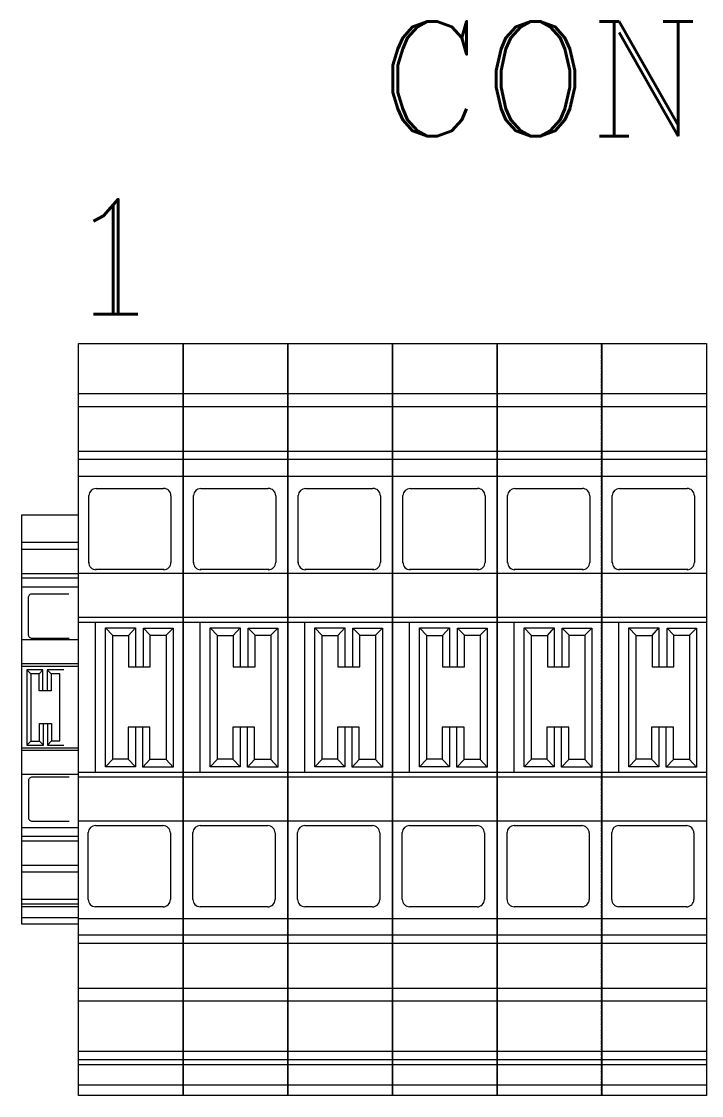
# Model space of a CAD drawing. Header units: inches. Extents: x 784 to 2184505, y 7 to 371504.
# Drawn here: x 1422616 to 1428652, y 285014 to 294544 of the extents above; entities that cross this region are included whole.
import ezdxf

# ---------------------------------------------------------------- set-up
doc = ezdxf.new("R2010")
doc.units = ezdxf.units.IN
doc.header["$MEASUREMENT"] = 0
doc.linetypes.add('DASHED', pattern=[0.3, 0.2, -0.1])
doc.styles.add('ROMANC', font='romanc.shx', dxfattribs={"height": 5})

msp = doc.modelspace()

# ---------------------------------------------------------------- linework, layer by layer
at = {"color": 252, "linetype": 'DASHED', "ltscale": 0.25}
for p, q in [((1427766.73431, 288890.87842, 22109411.77061), (1427766.73431, 291686.45739, 22109411.77061)), ((1427766.73431, 287475.64994, 22109411.77061), (1427766.73431, 288890.87842, 22109411.77061)), ((1427766.73431, 285013.64002, 22109411.77061), (1427766.73431, 287475.64994, 22109411.77061))]:
    msp.add_line(p, q, dxfattribs=at)
at = {"color": 0, "lineweight": 13}
for p, q in [((1423120.80308, 291242.12346, 22109411.77061), (1424049.98933, 291242.12346, 22109411.77061)), ((1424049.98933, 291242.12346, 22109411.77061), (1424979.17557, 291242.12346, 22109411.77061)), ((1424979.17557, 291242.12346, 22109411.77061), (1425908.36182, 291242.12346, 22109411.77061)), ((1425908.36182, 291242.12346, 22109411.77061), (1426837.54806, 291242.12346, 22109411.77061)), ((1426837.54806, 291242.12346, 22109411.77061), (1427766.73431, 291242.12346, 22109411.77061)), ((1427766.73431, 291242.12346, 22109411.77061), (1428695.92055, 291242.12346, 22109411.77061)), ((1423120.80308, 291128.06874, 22109411.77061), (1424049.98933, 291128.06874, 22109411.77061)), ((1424049.98933, 291128.06874, 22109411.77061), (1424979.17557, 291128.06874, 22109411.77061)), ((1424979.17557, 291128.06874, 22109411.77061), (1425908.36182, 291128.06874, 22109411.77061)), ((1425908.36182, 291128.06874, 22109411.77061), (1426837.54806, 291128.06874, 22109411.77061)), ((1426837.54806, 291128.06874, 22109411.77061), (1427766.73431, 291128.06874, 22109411.77061)), ((1427766.73431, 291128.06874, 22109411.77061), (1428695.92055, 291128.06874, 22109411.77061)), ((1423120.80308, 290731.07059, 22109411.77061), (1424049.98933, 290731.07059, 22109411.77061)), ((1424049.98933, 290731.07059, 22109411.77061), (1424979.17557, 290731.07059, 22109411.77061)), ((1424979.17557, 290731.07059, 22109411.77061), (1425908.36182, 290731.07059, 22109411.77061)), ((1425908.36182, 290731.07059, 22109411.77061), (1426837.54806, 290731.07059, 22109411.77061)), ((1426837.54806, 290731.07059, 22109411.77061), (1427766.73431, 290731.07059, 22109411.77061)), ((1427766.73431, 290731.07059, 22109411.77061), (1428695.92055, 290731.07059, 22109411.77061)), ((1423120.80308, 290658.68971, 22109411.77061), (1424049.98933, 290658.68971, 22109411.77061)), ((1424049.98933, 290658.68971, 22109411.77061), (1424979.17557, 290658.68971, 22109411.77061)), ((1424979.17557, 290658.68971, 22109411.77061), (1425908.36182, 290658.68971, 22109411.77061)), ((1425908.36182, 290658.68971, 22109411.77061), (1426837.54806, 290658.68971, 22109411.77061)), ((1426837.54806, 290658.68971, 22109411.77061), (1427766.73431, 290658.68971, 22109411.77061)), ((1427766.73431, 290658.68971, 22109411.77061), (1428695.92055, 290658.68971, 22109411.77061)), ((1423120.80308, 290509.54123, 22109411.77061), (1424049.98933, 290509.54123, 22109411.77061)), ((1424049.98933, 290509.54123, 22109411.77061), (1424979.17557, 290509.54123, 22109411.77061)), ((1424979.17557, 290509.54123, 22109411.77061), (1425908.36182, 290509.54123, 22109411.77061)), ((1425908.36182, 290509.54123, 22109411.77061), (1426837.54806, 290509.54123, 22109411.77061)), ((1426837.54806, 290509.54123, 22109411.77061), (1427766.73431, 290509.54123, 22109411.77061)), ((1427766.73431, 290509.54123, 22109411.77061), (1428695.92055, 290509.54123, 22109411.77061)), ((1423277.77638, 290399.51594, 22109411.77061), (1423877.12539, 290399.51711, 22109411.77061)), ((1424206.96262, 290399.51594, 22109411.77061), (1424806.31164, 290399.51711, 22109411.77061)), ((1425136.14887, 290399.51594, 22109411.77061), (1425735.49788, 290399.51711, 22109411.77061)), ((1426065.33512, 290399.51594, 22109411.77061), (1426664.68413, 290399.51711, 22109411.77061)), ((1426994.52136, 290399.51594, 22109411.77061), (1427593.87038, 290399.51711, 22109411.77061)), ((1427923.70761, 290399.51594, 22109411.77061), (1428523.05662, 290399.51711, 22109411.77061)), ((1423120.80308, 289921.12693, 22109411.77061), (1422616.03595, 289921.12693, 22109411.77061)), ((1423120.80308, 289859.16833, 22109411.77061), (1422616.03595, 289859.16833, 22109411.77061)), ((1423120.80308, 289643.50477, 22109411.77061), (1422616.03595, 289643.50477, 22109411.77061)), ((1423120.80308, 289649.74412, 22109411.77061), (1424049.98933, 289649.74412, 22109411.77061)), ((1424049.98933, 289649.74412, 22109411.77061), (1424979.17557, 289649.74412, 22109411.77061)), ((1424979.17557, 289649.74412, 22109411.77061), (1425908.36182, 289649.74412, 22109411.77061)), ((1425908.36182, 289649.74412, 22109411.77061), (1426837.54806, 289649.74412, 22109411.77061)), ((1426837.54806, 289649.74412, 22109411.77061), (1427766.73431, 289649.74412, 22109411.77061)), ((1427766.73431, 289649.74412, 22109411.77061), (1428695.92055, 289649.74412, 22109411.77061)), ((1423120.80308, 289604.18489, 22109411.77061), (1422616.03595, 289604.18489, 22109411.77061)), ((1423120.80308, 289523.16211, 22109411.77061), (1422616.03595, 289523.16211, 22109411.77061)), ((1423035.52958, 289463.39245, 22109411.77061), (1422709.94181, 289463.39309, 22109411.77061)), ((1423120.80308, 289257.13268, 22109411.77061), (1424049.98933, 289257.13268, 22109411.77061)), ((1424049.98933, 289257.13268, 22109411.77061), (1424979.17557, 289257.13268, 22109411.77061)), ((1424979.17557, 289257.13268, 22109411.77061), (1425908.36182, 289257.13268, 22109411.77061)), ((1425908.36182, 289257.13268, 22109411.77061), (1426837.54806, 289257.13268, 22109411.77061)), ((1426837.54806, 289257.13268, 22109411.77061), (1427766.73431, 289257.13268, 22109411.77061)), ((1427766.73431, 289257.13268, 22109411.77061), (1428695.92055, 289257.13268, 22109411.77061)), ((1423120.80308, 289213.26549, 22109411.77061), (1424049.98933, 289213.26549, 22109411.77061)), ((1423272.76028, 287881.89598, 22109411.77061), (1423272.76028, 289213.26549, 22109411.77061)), ((1423360.56584, 287931.40682, 22109411.77061), (1423360.56584, 289162.07839, 22109411.77061)), ((1423360.56584, 289162.07839, 22109411.77061), (1423628.16373, 289162.07839, 22109411.77061)), ((1423425.57941, 289096.62057, 22109411.77061), (1423360.56584, 289162.07839, 22109411.77061)), ((1423566.36883, 289096.62057, 22109411.77061), (1423628.16373, 289162.07839, 22109411.77061)), ((1423628.16373, 289162.07839, 22109411.77061), (1423628.16373, 288816.43111, 22109411.77061)), ((1423699.24442, 288816.43111, 22109411.77061), (1423699.24442, 289159.29091, 22109411.77061)), ((1423699.24442, 289159.29091, 22109411.77061), (1423961.26736, 289159.29091, 22109411.77061)), ((1423759.63688, 289097.68329, 22109411.77061), (1423699.24442, 289159.29091, 22109411.77061)), ((1423899.01078, 289097.68329, 22109411.77061), (1423961.26736, 289159.29091, 22109411.77061)), ((1423961.26736, 289159.29091, 22109411.77061), (1423961.26736, 287928.61934, 22109411.77061)), ((1424049.98933, 289213.26549, 22109411.77061), (1424979.17557, 289213.26549, 22109411.77061)), ((1424201.94652, 287881.89598, 22109411.77061), (1424201.94652, 289213.26549, 22109411.77061)), ((1424289.75208, 287931.40682, 22109411.77061), (1424289.75208, 289162.07839, 22109411.77061)), ((1424289.75208, 289162.07839, 22109411.77061), (1424557.34998, 289162.07839, 22109411.77061)), ((1424354.76565, 289096.62057, 22109411.77061), (1424289.75208, 289162.07839, 22109411.77061)), ((1424495.55507, 289096.62057, 22109411.77061), (1424557.34998, 289162.07839, 22109411.77061)), ((1424557.34998, 289162.07839, 22109411.77061), (1424557.34998, 288816.43111, 22109411.77061)), ((1424628.43067, 288816.43111, 22109411.77061), (1424628.43067, 289159.29091, 22109411.77061)), ((1424628.43067, 289159.29091, 22109411.77061), (1424890.45361, 289159.29091, 22109411.77061)), ((1424688.82312, 289097.68329, 22109411.77061), (1424628.43067, 289159.29091, 22109411.77061)), ((1424828.19703, 289097.68329, 22109411.77061), (1424890.45361, 289159.29091, 22109411.77061)), ((1424890.45361, 289159.29091, 22109411.77061), (1424890.45361, 287928.61934, 22109411.77061)), ((1424979.17557, 289213.26549, 22109411.77061), (1425908.36182, 289213.26549, 22109411.77061)), ((1425131.13277, 287881.89598, 22109411.77061), (1425131.13277, 289213.26549, 22109411.77061)), ((1425218.93833, 287931.40682, 22109411.77061), (1425218.93833, 289162.07839, 22109411.77061)), ((1425218.93833, 289162.07839, 22109411.77061), (1425486.53622, 289162.07839, 22109411.77061)), ((1425283.9519, 289096.62057, 22109411.77061), (1425218.93833, 289162.07839, 22109411.77061)), ((1425424.74132, 289096.62057, 22109411.77061), (1425486.53622, 289162.07839, 22109411.77061)), ((1425486.53622, 289162.07839, 22109411.77061), (1425486.53622, 288816.43111, 22109411.77061)), ((1425557.61692, 288816.43111, 22109411.77061), (1425557.61692, 289159.29091, 22109411.77061)), ((1425557.61692, 289159.29091, 22109411.77061), (1425819.63986, 289159.29091, 22109411.77061)), ((1425618.00937, 289097.68329, 22109411.77061), (1425557.61692, 289159.29091, 22109411.77061)), ((1425757.38328, 289097.68329, 22109411.77061), (1425819.63986, 289159.29091, 22109411.77061)), ((1425819.63986, 289159.29091, 22109411.77061), (1425819.63986, 287928.61934, 22109411.77061)), ((1425908.36182, 289213.26549, 22109411.77061), (1426837.54806, 289213.26549, 22109411.77061)), ((1426060.31901, 287881.89598, 22109411.77061), (1426060.31901, 289213.26549, 22109411.77061)), ((1426148.12457, 287931.40682, 22109411.77061), (1426148.12457, 289162.07839, 22109411.77061)), ((1426148.12457, 289162.07839, 22109411.77061), (1426415.72247, 289162.07839, 22109411.77061)), ((1426213.13815, 289096.62057, 22109411.77061), (1426148.12457, 289162.07839, 22109411.77061)), ((1426353.92757, 289096.62057, 22109411.77061), (1426415.72247, 289162.07839, 22109411.77061)), ((1426415.72247, 289162.07839, 22109411.77061), (1426415.72247, 288816.43111, 22109411.77061)), ((1426486.80316, 288816.43111, 22109411.77061), (1426486.80316, 289159.29091, 22109411.77061)), ((1426486.80316, 289159.29091, 22109411.77061), (1426748.8261, 289159.29091, 22109411.77061)), ((1426547.19562, 289097.68329, 22109411.77061), (1426486.80316, 289159.29091, 22109411.77061)), ((1426686.56952, 289097.68329, 22109411.77061), (1426748.8261, 289159.29091, 22109411.77061)), ((1426748.8261, 289159.29091, 22109411.77061), (1426748.8261, 287928.61934, 22109411.77061)), ((1426837.54806, 289213.26549, 22109411.77061), (1427766.73431, 289213.26549, 22109411.77061)), ((1426989.50526, 287881.89598, 22109411.77061), (1426989.50526, 289213.26549, 22109411.77061)), ((1427077.31082, 287931.40682, 22109411.77061), (1427077.31082, 289162.07839, 22109411.77061)), ((1427077.31082, 289162.07839, 22109411.77061), (1427344.90872, 289162.07839, 22109411.77061)), ((1427142.32439, 289096.62057, 22109411.77061), (1427077.31082, 289162.07839, 22109411.77061)), ((1427283.11381, 289096.62057, 22109411.77061), (1427344.90872, 289162.07839, 22109411.77061)), ((1427344.90872, 289162.07839, 22109411.77061), (1427344.90872, 288816.43111, 22109411.77061)), ((1427415.98941, 288816.43111, 22109411.77061), (1427415.98941, 289159.29091, 22109411.77061)), ((1427415.98941, 289159.29091, 22109411.77061), (1427678.01235, 289159.29091, 22109411.77061)), ((1427476.38186, 289097.68329, 22109411.77061), (1427415.98941, 289159.29091, 22109411.77061)), ((1427615.75577, 289097.68329, 22109411.77061), (1427678.01235, 289159.29091, 22109411.77061)), ((1427678.01235, 289159.29091, 22109411.77061), (1427678.01235, 287928.61934, 22109411.77061)), ((1427766.73431, 289213.26549, 22109411.77061), (1428695.92055, 289213.26549, 22109411.77061)), ((1427918.69151, 287881.89598, 22109411.77061), (1427918.69151, 289213.26549, 22109411.77061)), ((1428006.49707, 287931.40682, 22109411.77061), (1428006.49707, 289162.07839, 22109411.77061)), ((1428006.49707, 289162.07839, 22109411.77061), (1428274.09496, 289162.07839, 22109411.77061)), ((1428071.51064, 289096.62057, 22109411.77061), (1428006.49707, 289162.07839, 22109411.77061)), ((1428212.30006, 289096.62057, 22109411.77061), (1428274.09496, 289162.07839, 22109411.77061)), ((1428274.09496, 289162.07839, 22109411.77061), (1428274.09496, 288816.43111, 22109411.77061)), ((1428345.17565, 288816.43111, 22109411.77061), (1428345.17565, 289159.29091, 22109411.77061)), ((1428345.17565, 289159.29091, 22109411.77061), (1428607.19859, 289159.29091, 22109411.77061)), ((1428405.56811, 289097.68329, 22109411.77061), (1428345.17565, 289159.29091, 22109411.77061)), ((1428544.94201, 289097.68329, 22109411.77061), (1428607.19859, 289159.29091, 22109411.77061)), ((1428607.19859, 289159.29091, 22109411.77061), (1428607.19859, 287928.61934, 22109411.77061)), ((1423120.80308, 289056.08964, 22109411.77061), (1422616.03595, 289056.08964, 22109411.77061)), ((1423425.57941, 287999.48661, 22109411.77061), (1423425.57941, 289096.62057, 22109411.77061)), ((1423425.57941, 289096.62057, 22109411.77061), (1423566.36883, 289096.62057, 22109411.77061)), ((1423566.36883, 289096.62057, 22109411.77061), (1423566.36883, 288816.43111, 22109411.77061)), ((1423759.63688, 288816.43111, 22109411.77061), (1423759.63688, 289097.68329, 22109411.77061)), ((1423759.63688, 289097.68329, 22109411.77061), (1423899.01078, 289097.68329, 22109411.77061)), ((1423899.01078, 289097.68329, 22109411.77061), (1423899.01078, 287996.62945, 22109411.77061)), ((1424354.76565, 287999.48661, 22109411.77061), (1424354.76565, 289096.62057, 22109411.77061)), ((1424354.76565, 289096.62057, 22109411.77061), (1424495.55507, 289096.62057, 22109411.77061)), ((1424495.55507, 289096.62057, 22109411.77061), (1424495.55507, 288816.43111, 22109411.77061)), ((1424688.82312, 288816.43111, 22109411.77061), (1424688.82312, 289097.68329, 22109411.77061)), ((1424688.82312, 289097.68329, 22109411.77061), (1424828.19703, 289097.68329, 22109411.77061)), ((1424828.19703, 289097.68329, 22109411.77061), (1424828.19703, 287996.62945, 22109411.77061)), ((1425283.9519, 287999.48661, 22109411.77061), (1425283.9519, 289096.62057, 22109411.77061)), ((1425283.9519, 289096.62057, 22109411.77061), (1425424.74132, 289096.62057, 22109411.77061)), ((1425424.74132, 289096.62057, 22109411.77061), (1425424.74132, 288816.43111, 22109411.77061)), ((1425618.00937, 288816.43111, 22109411.77061), (1425618.00937, 289097.68329, 22109411.77061)), ((1425618.00937, 289097.68329, 22109411.77061), (1425757.38328, 289097.68329, 22109411.77061)), ((1425757.38328, 289097.68329, 22109411.77061), (1425757.38328, 287996.62945, 22109411.77061)), ((1426213.13815, 287999.48661, 22109411.77061), (1426213.13815, 289096.62057, 22109411.77061)), ((1426213.13815, 289096.62057, 22109411.77061), (1426353.92757, 289096.62057, 22109411.77061)), ((1426353.92757, 289096.62057, 22109411.77061), (1426353.92757, 288816.43111, 22109411.77061)), ((1426547.19562, 288816.43111, 22109411.77061), (1426547.19562, 289097.68329, 22109411.77061)), ((1426547.19562, 289097.68329, 22109411.77061), (1426686.56952, 289097.68329, 22109411.77061)), ((1426686.56952, 289097.68329, 22109411.77061), (1426686.56952, 287996.62945, 22109411.77061)), ((1427142.32439, 287999.48661, 22109411.77061), (1427142.32439, 289096.62057, 22109411.77061)), ((1427142.32439, 289096.62057, 22109411.77061), (1427283.11381, 289096.62057, 22109411.77061)), ((1427283.11381, 289096.62057, 22109411.77061), (1427283.11381, 288816.43111, 22109411.77061)), ((1427476.38186, 288816.43111, 22109411.77061), (1427476.38186, 289097.68329, 22109411.77061)), ((1427476.38186, 289097.68329, 22109411.77061), (1427615.75577, 289097.68329, 22109411.77061)), ((1427615.75577, 289097.68329, 22109411.77061), (1427615.75577, 287996.62945, 22109411.77061)), ((1428071.51064, 287999.48661, 22109411.77061), (1428071.51064, 289096.62057, 22109411.77061)), ((1428071.51064, 289096.62057, 22109411.77061), (1428212.30006, 289096.62057, 22109411.77061)), ((1428212.30006, 289096.62057, 22109411.77061), (1428212.30006, 288816.43111, 22109411.77061)), ((1428405.56811, 288816.43111, 22109411.77061), (1428405.56811, 289097.68329, 22109411.77061)), ((1428405.56811, 289097.68329, 22109411.77061), (1428544.94201, 289097.68329, 22109411.77061)), ((1428544.94201, 289097.68329, 22109411.77061), (1428544.94201, 287996.62945, 22109411.77061)), ((1423120.80308, 288842.8091, 22109411.77061), (1422616.03595, 288842.8091, 22109411.77061)), ((1423120.80308, 288818.97887, 22109411.77061), (1422616.03595, 288818.97887, 22109411.77061)), ((1422806.5731, 288789.65795, 22109411.77061), (1422664.23289, 288789.65795, 22109411.77061)), ((1422664.23289, 288789.65795, 22109411.77061), (1422664.23289, 288121.11323, 22109411.77061)), ((1422698.05288, 288756.1905, 22109411.77061), (1422664.23289, 288789.65795, 22109411.77061)), ((1422773.76576, 288756.1905, 22109411.77061), (1422806.5731, 288789.65795, 22109411.77061)), ((1422806.5731, 288603.40427, 22109411.77061), (1422806.5731, 288789.65795, 22109411.77061)), ((1422990.55539, 288791.17221, 22109411.77061), (1422845.18667, 288791.17221, 22109411.77061)), ((1422845.18667, 288791.17221, 22109411.77061), (1422845.18667, 288603.40427, 22109411.77061)), ((1422878.75586, 288755.61319, 22109411.77061), (1422845.18667, 288791.17221, 22109411.77061)), ((1423566.36883, 288816.43111, 22109411.77061), (1423699.24442, 288816.43111, 22109411.77061)), ((1423699.24442, 288816.43111, 22109411.77061), (1423759.63688, 288816.43111, 22109411.77061)), ((1424495.55507, 288816.43111, 22109411.77061), (1424628.43067, 288816.43111, 22109411.77061)), ((1424628.43067, 288816.43111, 22109411.77061), (1424688.82312, 288816.43111, 22109411.77061)), ((1425424.74132, 288816.43111, 22109411.77061), (1425557.61692, 288816.43111, 22109411.77061)), ((1425557.61692, 288816.43111, 22109411.77061), (1425618.00937, 288816.43111, 22109411.77061)), ((1426353.92757, 288816.43111, 22109411.77061), (1426486.80316, 288816.43111, 22109411.77061)), ((1426486.80316, 288816.43111, 22109411.77061), (1426547.19562, 288816.43111, 22109411.77061)), ((1427283.11381, 288816.43111, 22109411.77061), (1427415.98941, 288816.43111, 22109411.77061)), ((1427415.98941, 288816.43111, 22109411.77061), (1427476.38186, 288816.43111, 22109411.77061)), ((1428212.30006, 288816.43111, 22109411.77061), (1428345.17565, 288816.43111, 22109411.77061)), ((1428345.17565, 288816.43111, 22109411.77061), (1428405.56811, 288816.43111, 22109411.77061)), ((1422773.76576, 288756.1905, 22109411.77061), (1422698.05288, 288756.1905, 22109411.77061)), ((1422698.05288, 288756.1905, 22109411.77061), (1422698.05288, 288158.05875, 22109411.77061)), ((1422773.76576, 288603.40427, 22109411.77061), (1422773.76576, 288756.1905, 22109411.77061)), ((1422955.2377, 288755.61319, 22109411.77061), (1422878.75586, 288755.61319, 22109411.77061)), ((1422878.75586, 288755.61319, 22109411.77061), (1422878.75586, 288603.40427, 22109411.77061)), ((1422955.2377, 288159.61087, 22109411.77061), (1422955.2377, 288755.61319, 22109411.77061)), ((1422806.5731, 288603.40427, 22109411.77061), (1422773.76576, 288603.40427, 22109411.77061)), ((1422878.75586, 288603.40427, 22109411.77061), (1422806.5731, 288603.40427, 22109411.77061)), ((1422775.65858, 288313.42395, 22109411.77061), (1422845.9438, 288313.42395, 22109411.77061)), ((1422775.65858, 288158.05875, 22109411.77061), (1422775.65858, 288313.42395, 22109411.77061)), ((1422810.35874, 288121.11323, 22109411.77061), (1422810.35874, 288313.42395, 22109411.77061)), ((1422845.9438, 288313.42395, 22109411.77061), (1422845.9438, 288122.62749, 22109411.77061)), ((1422845.9438, 288313.42395, 22109411.77061), (1422881.29934, 288313.42395, 22109411.77061)), ((1422881.29934, 288313.42395, 22109411.77061), (1422881.29934, 288159.61087, 22109411.77061)), ((1423626.76999, 288282.62906, 22109411.77061), (1423561.68674, 288282.62906, 22109411.77061)), ((1423561.68674, 288282.62906, 22109411.77061), (1423561.68674, 287999.48661, 22109411.77061)), ((1423756.15253, 288282.62906, 22109411.77061), (1423626.76999, 288282.62906, 22109411.77061)), ((1423626.76999, 288282.62906, 22109411.77061), (1423626.76999, 287931.40682, 22109411.77061)), ((1423692.27573, 287928.61934, 22109411.77061), (1423692.27573, 288282.62906, 22109411.77061)), ((1423756.15253, 287996.62945, 22109411.77061), (1423756.15253, 288282.62906, 22109411.77061)), ((1424555.95624, 288282.62906, 22109411.77061), (1424490.87298, 288282.62906, 22109411.77061)), ((1424490.87298, 288282.62906, 22109411.77061), (1424490.87298, 287999.48661, 22109411.77061)), ((1424685.33878, 288282.62906, 22109411.77061), (1424555.95624, 288282.62906, 22109411.77061)), ((1424555.95624, 288282.62906, 22109411.77061), (1424555.95624, 287931.40682, 22109411.77061)), ((1424621.46197, 287928.61934, 22109411.77061), (1424621.46197, 288282.62906, 22109411.77061)), ((1424685.33878, 287996.62945, 22109411.77061), (1424685.33878, 288282.62906, 22109411.77061)), ((1425485.14249, 288282.62906, 22109411.77061), (1425420.05923, 288282.62906, 22109411.77061)), ((1425420.05923, 288282.62906, 22109411.77061), (1425420.05923, 287999.48661, 22109411.77061)), ((1425614.52502, 288282.62906, 22109411.77061), (1425485.14249, 288282.62906, 22109411.77061)), ((1425485.14249, 288282.62906, 22109411.77061), (1425485.14249, 287931.40682, 22109411.77061)), ((1425550.64822, 287928.61934, 22109411.77061), (1425550.64822, 288282.62906, 22109411.77061)), ((1425614.52502, 287996.62945, 22109411.77061), (1425614.52502, 288282.62906, 22109411.77061)), ((1426414.32873, 288282.62906, 22109411.77061), (1426349.24547, 288282.62906, 22109411.77061)), ((1426349.24547, 288282.62906, 22109411.77061), (1426349.24547, 287999.48661, 22109411.77061)), ((1426543.71127, 288282.62906, 22109411.77061), (1426414.32873, 288282.62906, 22109411.77061)), ((1426414.32873, 288282.62906, 22109411.77061), (1426414.32873, 287931.40682, 22109411.77061)), ((1426479.83447, 287928.61934, 22109411.77061), (1426479.83447, 288282.62906, 22109411.77061)), ((1426543.71127, 287996.62945, 22109411.77061), (1426543.71127, 288282.62906, 22109411.77061)), ((1427343.51498, 288282.62906, 22109411.77061), (1427278.43172, 288282.62906, 22109411.77061)), ((1427278.43172, 288282.62906, 22109411.77061), (1427278.43172, 287999.48661, 22109411.77061)), ((1427472.89751, 288282.62906, 22109411.77061), (1427343.51498, 288282.62906, 22109411.77061)), ((1427343.51498, 288282.62906, 22109411.77061), (1427343.51498, 287931.40682, 22109411.77061)), ((1427409.02071, 287928.61934, 22109411.77061), (1427409.02071, 288282.62906, 22109411.77061)), ((1427472.89751, 287996.62945, 22109411.77061), (1427472.89751, 288282.62906, 22109411.77061)), ((1428272.70122, 288282.62906, 22109411.77061), (1428207.61797, 288282.62906, 22109411.77061)), ((1428207.61797, 288282.62906, 22109411.77061), (1428207.61797, 287999.48661, 22109411.77061)), ((1428402.08376, 288282.62906, 22109411.77061), (1428272.70122, 288282.62906, 22109411.77061)), ((1428272.70122, 288282.62906, 22109411.77061), (1428272.70122, 287931.40682, 22109411.77061)), ((1428338.20696, 287928.61934, 22109411.77061), (1428338.20696, 288282.62906, 22109411.77061)), ((1428402.08376, 287996.62945, 22109411.77061), (1428402.08376, 288282.62906, 22109411.77061)), ((1422698.05288, 288158.05875, 22109411.77061), (1422664.23289, 288121.11323, 22109411.77061)), ((1422664.23289, 288121.11323, 22109411.77061), (1422810.35874, 288121.11323, 22109411.77061)), ((1422698.05288, 288158.05875, 22109411.77061), (1422775.65858, 288158.05875, 22109411.77061)), ((1422775.65858, 288158.05875, 22109411.77061), (1422810.35874, 288121.11323, 22109411.77061)), ((1422881.29934, 288159.61087, 22109411.77061), (1422845.9438, 288122.62749, 22109411.77061)), ((1422845.9438, 288122.62749, 22109411.77061), (1422990.55539, 288122.62749, 22109411.77061)), ((1422881.29934, 288159.61087, 22109411.77061), (1422955.2377, 288159.61087, 22109411.77061)), ((1423120.80308, 288095.73144, 22109411.77061), (1422616.03595, 288095.73144, 22109411.77061)), ((1423120.80308, 288074.28423, 22109411.77061), (1422616.03595, 288074.28423, 22109411.77061)), ((1423425.57941, 287999.48661, 22109411.77061), (1423360.56584, 287931.40682, 22109411.77061)), ((1423626.76999, 287931.40682, 22109411.77061), (1423360.56584, 287931.40682, 22109411.77061)), ((1423561.68674, 287999.48661, 22109411.77061), (1423425.57941, 287999.48661, 22109411.77061)), ((1423561.68674, 287999.48661, 22109411.77061), (1423626.76999, 287931.40682, 22109411.77061)), ((1423756.15253, 287996.62945, 22109411.77061), (1423692.27573, 287928.61934, 22109411.77061)), ((1423961.26736, 287928.61934, 22109411.77061), (1423692.27573, 287928.61934, 22109411.77061)), ((1423899.01078, 287996.62945, 22109411.77061), (1423756.15253, 287996.62945, 22109411.77061)), ((1423899.01078, 287996.62945, 22109411.77061), (1423961.26736, 287928.61934, 22109411.77061)), ((1424354.76565, 287999.48661, 22109411.77061), (1424289.75208, 287931.40682, 22109411.77061)), ((1424555.95624, 287931.40682, 22109411.77061), (1424289.75208, 287931.40682, 22109411.77061)), ((1424490.87298, 287999.48661, 22109411.77061), (1424354.76565, 287999.48661, 22109411.77061)), ((1424490.87298, 287999.48661, 22109411.77061), (1424555.95624, 287931.40682, 22109411.77061)), ((1424685.33878, 287996.62945, 22109411.77061), (1424621.46197, 287928.61934, 22109411.77061)), ((1424890.45361, 287928.61934, 22109411.77061), (1424621.46197, 287928.61934, 22109411.77061)), ((1424828.19703, 287996.62945, 22109411.77061), (1424685.33878, 287996.62945, 22109411.77061)), ((1424828.19703, 287996.62945, 22109411.77061), (1424890.45361, 287928.61934, 22109411.77061)), ((1425283.9519, 287999.48661, 22109411.77061), (1425218.93833, 287931.40682, 22109411.77061)), ((1425485.14249, 287931.40682, 22109411.77061), (1425218.93833, 287931.40682, 22109411.77061)), ((1425420.05923, 287999.48661, 22109411.77061), (1425283.9519, 287999.48661, 22109411.77061)), ((1425420.05923, 287999.48661, 22109411.77061), (1425485.14249, 287931.40682, 22109411.77061)), ((1425614.52502, 287996.62945, 22109411.77061), (1425550.64822, 287928.61934, 22109411.77061)), ((1425819.63986, 287928.61934, 22109411.77061), (1425550.64822, 287928.61934, 22109411.77061)), ((1425757.38328, 287996.62945, 22109411.77061), (1425614.52502, 287996.62945, 22109411.77061)), ((1425757.38328, 287996.62945, 22109411.77061), (1425819.63986, 287928.61934, 22109411.77061)), ((1426213.13815, 287999.48661, 22109411.77061), (1426148.12457, 287931.40682, 22109411.77061)), ((1426414.32873, 287931.40682, 22109411.77061), (1426148.12457, 287931.40682, 22109411.77061)), ((1426349.24547, 287999.48661, 22109411.77061), (1426213.13815, 287999.48661, 22109411.77061)), ((1426349.24547, 287999.48661, 22109411.77061), (1426414.32873, 287931.40682, 22109411.77061)), ((1426543.71127, 287996.62945, 22109411.77061), (1426479.83447, 287928.61934, 22109411.77061)), ((1426748.8261, 287928.61934, 22109411.77061), (1426479.83447, 287928.61934, 22109411.77061)), ((1426686.56952, 287996.62945, 22109411.77061), (1426543.71127, 287996.62945, 22109411.77061)), ((1426686.56952, 287996.62945, 22109411.77061), (1426748.8261, 287928.61934, 22109411.77061)), ((1427142.32439, 287999.48661, 22109411.77061), (1427077.31082, 287931.40682, 22109411.77061)), ((1427343.51498, 287931.40682, 22109411.77061), (1427077.31082, 287931.40682, 22109411.77061)), ((1427278.43172, 287999.48661, 22109411.77061), (1427142.32439, 287999.48661, 22109411.77061)), ((1427278.43172, 287999.48661, 22109411.77061), (1427343.51498, 287931.40682, 22109411.77061)), ((1427472.89751, 287996.62945, 22109411.77061), (1427409.02071, 287928.61934, 22109411.77061)), ((1427678.01235, 287928.61934, 22109411.77061), (1427409.02071, 287928.61934, 22109411.77061)), ((1427615.75577, 287996.62945, 22109411.77061), (1427472.89751, 287996.62945, 22109411.77061)), ((1427615.75577, 287996.62945, 22109411.77061), (1427678.01235, 287928.61934, 22109411.77061)), ((1428071.51064, 287999.48661, 22109411.77061), (1428006.49707, 287931.40682, 22109411.77061)), ((1428272.70122, 287931.40682, 22109411.77061), (1428006.49707, 287931.40682, 22109411.77061)), ((1428207.61797, 287999.48661, 22109411.77061), (1428071.51064, 287999.48661, 22109411.77061)), ((1428207.61797, 287999.48661, 22109411.77061), (1428272.70122, 287931.40682, 22109411.77061)), ((1428402.08376, 287996.62945, 22109411.77061), (1428338.20696, 287928.61934, 22109411.77061)), ((1428607.19859, 287928.61934, 22109411.77061), (1428338.20696, 287928.61934, 22109411.77061)), ((1428544.94201, 287996.62945, 22109411.77061), (1428402.08376, 287996.62945, 22109411.77061)), ((1428544.94201, 287996.62945, 22109411.77061), (1428607.19859, 287928.61934, 22109411.77061)), ((1423120.80308, 287861.00369, 22109411.77061), (1422616.03595, 287861.00369, 22109411.77061)), ((1423120.80308, 287881.89598, 22109411.77061), (1424049.98933, 287881.89598, 22109411.77061)), ((1423120.80308, 287842.4155, 22109411.77061), (1424049.98933, 287842.4155, 22109411.77061)), ((1424049.98933, 287881.89598, 22109411.77061), (1424979.17557, 287881.89598, 22109411.77061)), ((1424049.98933, 287842.4155, 22109411.77061), (1424979.17557, 287842.4155, 22109411.77061)), ((1424979.17557, 287881.89598, 22109411.77061), (1425908.36182, 287881.89598, 22109411.77061)), ((1424979.17557, 287842.4155, 22109411.77061), (1425908.36182, 287842.4155, 22109411.77061)), ((1425908.36182, 287881.89598, 22109411.77061), (1426837.54806, 287881.89598, 22109411.77061)), ((1425908.36182, 287842.4155, 22109411.77061), (1426837.54806, 287842.4155, 22109411.77061)), ((1426837.54806, 287881.89598, 22109411.77061), (1427766.73431, 287881.89598, 22109411.77061)), ((1426837.54806, 287842.4155, 22109411.77061), (1427766.73431, 287842.4155, 22109411.77061)), ((1427766.73431, 287881.89598, 22109411.77061), (1428695.92055, 287881.89598, 22109411.77061)), ((1427766.73431, 287842.4155, 22109411.77061), (1428695.92055, 287842.4155, 22109411.77061)), ((1423120.80308, 287449.80407, 22109411.77061), (1424049.98933, 287449.80407, 22109411.77061)), ((1424049.98933, 287449.80407, 22109411.77061), (1424979.17557, 287449.80407, 22109411.77061)), ((1424979.17557, 287449.80407, 22109411.77061), (1425908.36182, 287449.80407, 22109411.77061)), ((1425908.36182, 287449.80407, 22109411.77061), (1426837.54806, 287449.80407, 22109411.77061)), ((1426837.54806, 287449.80407, 22109411.77061), (1427766.73431, 287449.80407, 22109411.77061)), ((1427766.73431, 287449.80407, 22109411.77061), (1428695.92055, 287449.80407, 22109411.77061)), ((1423120.80308, 287390.35668, 22109411.77061), (1422616.03595, 287390.35668, 22109411.77061)), ((1423120.80308, 287311.71693, 22109411.77061), (1422616.03595, 287311.71693, 22109411.77061)), ((1423120.80308, 287271.20554, 22109411.77061), (1422616.03595, 287271.20554, 22109411.77061)), ((1423120.80308, 287055.54198, 22109411.77061), (1422616.03595, 287055.54198, 22109411.77061)), ((1423120.80308, 286994.77489, 22109411.77061), (1422616.03595, 286994.77489, 22109411.77061)), ((1423120.80308, 286751.70656, 22109411.77061), (1422616.03595, 286751.70656, 22109411.77061)), ((1423120.80308, 286711.19518, 22109411.77061), (1422616.03595, 286711.19518, 22109411.77061)), ((1423120.80308, 286687.36495, 22109411.77061), (1422616.03595, 286687.36495, 22109411.77061)), ((1423120.80308, 286589.66101, 22109411.77061), (1422616.03595, 286589.66101, 22109411.77061)), ((1423120.80308, 286583.42688, 22109411.77061), (1424049.98933, 286583.42688, 22109411.77061)), ((1424049.98933, 286583.42688, 22109411.77061), (1424979.17557, 286583.42688, 22109411.77061)), ((1424979.17557, 286583.42688, 22109411.77061), (1425908.36182, 286583.42688, 22109411.77061)), ((1425908.36182, 286583.42688, 22109411.77061), (1426837.54806, 286583.42688, 22109411.77061)), ((1426837.54806, 286583.42688, 22109411.77061), (1427766.73431, 286583.42688, 22109411.77061)), ((1427766.73431, 286583.42688, 22109411.77061), (1428695.92055, 286583.42688, 22109411.77061)), ((1423120.80308, 286438.66512, 22109411.77061), (1424049.98933, 286438.66512, 22109411.77061)), ((1424049.98933, 286438.66512, 22109411.77061), (1424979.17557, 286438.66512, 22109411.77061)), ((1424979.17557, 286438.66512, 22109411.77061), (1425908.36182, 286438.66512, 22109411.77061)), ((1425908.36182, 286438.66512, 22109411.77061), (1426837.54806, 286438.66512, 22109411.77061)), ((1426837.54806, 286438.66512, 22109411.77061), (1427766.73431, 286438.66512, 22109411.77061)), ((1427766.73431, 286438.66512, 22109411.77061), (1428695.92055, 286438.66512, 22109411.77061)), ((1423120.80308, 286364.09088, 22109411.77061), (1424049.98933, 286364.09088, 22109411.77061)), ((1424049.98933, 286364.09088, 22109411.77061), (1424979.17557, 286364.09088, 22109411.77061)), ((1424979.17557, 286364.09088, 22109411.77061), (1425908.36182, 286364.09088, 22109411.77061)), ((1425908.36182, 286364.09088, 22109411.77061), (1426837.54806, 286364.09088, 22109411.77061)), ((1426837.54806, 286364.09088, 22109411.77061), (1427766.73431, 286364.09088, 22109411.77061)), ((1427766.73431, 286364.09088, 22109411.77061), (1428695.92055, 286364.09088, 22109411.77061)), ((1423120.80308, 285967.09272, 22109411.77061), (1424049.98933, 285967.09272, 22109411.77061)), ((1424049.98933, 285967.09272, 22109411.77061), (1424979.17557, 285967.09272, 22109411.77061)), ((1424979.17557, 285967.09272, 22109411.77061), (1425908.36182, 285967.09272, 22109411.77061)), ((1425908.36182, 285967.09272, 22109411.77061), (1426837.54806, 285967.09272, 22109411.77061)), ((1426837.54806, 285967.09272, 22109411.77061), (1427766.73431, 285967.09272, 22109411.77061)), ((1427766.73431, 285967.09272, 22109411.77061), (1428695.92055, 285967.09272, 22109411.77061)), ((1423120.80308, 285855.23137, 22109411.77061), (1424049.98933, 285855.23137, 22109411.77061)), ((1424049.98933, 285855.23137, 22109411.77061), (1424979.17557, 285855.23137, 22109411.77061)), ((1424979.17557, 285855.23137, 22109411.77061), (1425908.36182, 285855.23137, 22109411.77061)), ((1425908.36182, 285855.23137, 22109411.77061), (1426837.54806, 285855.23137, 22109411.77061)), ((1426837.54806, 285855.23137, 22109411.77061), (1427766.73431, 285855.23137, 22109411.77061)), ((1427766.73431, 285855.23137, 22109411.77061), (1428695.92055, 285855.23137, 22109411.77061)), ((1423120.80308, 285407.78593, 22109411.77061), (1424049.98933, 285407.78593, 22109411.77061)), ((1424049.98933, 285407.78593, 22109411.77061), (1424979.17557, 285407.78593, 22109411.77061)), ((1424979.17557, 285407.78593, 22109411.77061), (1425908.36182, 285407.78593, 22109411.77061)), ((1425908.36182, 285407.78593, 22109411.77061), (1426837.54806, 285407.78593, 22109411.77061)), ((1426837.54806, 285407.78593, 22109411.77061), (1427766.73431, 285407.78593, 22109411.77061)), ((1427766.73431, 285407.78593, 22109411.77061), (1428695.92055, 285407.78593, 22109411.77061)), ((1423120.80308, 285333.21169, 22109411.77061), (1424049.98933, 285333.21169, 22109411.77061)), ((1423120.80308, 285289.34449, 22109411.77061), (1424049.98933, 285289.34449, 22109411.77061)), ((1424049.98933, 285333.21169, 22109411.77061), (1424979.17557, 285333.21169, 22109411.77061)), ((1424049.98933, 285289.34449, 22109411.77061), (1424979.17557, 285289.34449, 22109411.77061)), ((1424979.17557, 285333.21169, 22109411.77061), (1425908.36182, 285333.21169, 22109411.77061)), ((1424979.17557, 285289.34449, 22109411.77061), (1425908.36182, 285289.34449, 22109411.77061)), ((1425908.36182, 285333.21169, 22109411.77061), (1426837.54806, 285333.21169, 22109411.77061)), ((1425908.36182, 285289.34449, 22109411.77061), (1426837.54806, 285289.34449, 22109411.77061)), ((1426837.54806, 285333.21169, 22109411.77061), (1427766.73431, 285333.21169, 22109411.77061)), ((1426837.54806, 285289.34449, 22109411.77061), (1427766.73431, 285289.34449, 22109411.77061)), ((1427766.73431, 285333.21169, 22109411.77061), (1428695.92055, 285333.21169, 22109411.77061)), ((1427766.73431, 285289.34449, 22109411.77061), (1428695.92055, 285289.34449, 22109411.77061)), ((1423120.80308, 285109.48897, 22109411.77061), (1424049.98933, 285109.48897, 22109411.77061)), ((1424049.98933, 285109.48897, 22109411.77061), (1424979.17557, 285109.48897, 22109411.77061)), ((1424979.17557, 285109.48897, 22109411.77061), (1425908.36182, 285109.48897, 22109411.77061)), ((1425908.36182, 285109.48897, 22109411.77061), (1426837.54806, 285109.48897, 22109411.77061)), ((1426837.54806, 285109.48897, 22109411.77061), (1427766.73431, 285109.48897, 22109411.77061)), ((1427766.73431, 285109.48897, 22109411.77061), (1428695.92055, 285109.48897, 22109411.77061))]:
    msp.add_line(p, q, dxfattribs=at)
at = {"color": 0, "lineweight": 13, "elevation": 22109411.77061}
for points in [[(1423120.80308, 285013.64002), (1423120.80308, 291686.45739), (1424049.98933, 291686.45739), (1424049.98933, 285013.64002)], [(1424049.98933, 285013.64002), (1424049.98933, 291686.45739), (1424979.17557, 291686.45739), (1424979.17557, 285013.64002)], [(1424979.17557, 285013.64002), (1424979.17557, 291686.45739), (1425908.36182, 291686.45739), (1425908.36182, 285013.64002)], [(1425908.36182, 285013.64002), (1425908.36182, 291686.45739), (1426837.54806, 291686.45739), (1426837.54806, 285013.64002)], [(1426837.54806, 285013.64002), (1426837.54806, 291686.45739), (1427766.73431, 291686.45739), (1427766.73431, 285013.64002)], [(1427766.73431, 285013.64002), (1427766.73431, 291686.45739), (1428695.92055, 291686.45739), (1428695.92055, 285013.64002)], [(1423120.80308, 286537.59244), (1423120.80308, 290162.50498), (1422616.03595, 290162.50498), (1422616.03595, 286537.59244)]]:
    msp.add_lwpolyline(points, close=True, dxfattribs=at)
for points in [[(1423213.82066, 289740.98127), (1423213.82066, 290338.13472)], [(1423942.85942, 290335.98603), (1423942.85942, 289742.72395)], [(1424143.0069, 289740.98127), (1424143.0069, 290338.13472)], [(1424872.04566, 290335.98603), (1424872.04566, 289742.72395)], [(1425072.19315, 289740.98127), (1425072.19315, 290338.13472)], [(1425801.23191, 290335.98603), (1425801.23191, 289742.72395)], [(1426001.37939, 289740.98127), (1426001.37939, 290338.13472)], [(1426730.41815, 290335.98603), (1426730.41815, 289742.72395)], [(1426930.56564, 289740.98127), (1426930.56564, 290338.13472)], [(1427659.6044, 290335.98603), (1427659.6044, 289742.72395)], [(1427859.75188, 289740.98127), (1427859.75188, 290338.13472)], [(1428588.79065, 290335.98603), (1428588.79065, 289742.72395)], [(1423883.76712, 289679.739), (1423272.85731, 289679.739)], [(1424812.95337, 289679.739), (1424202.04356, 289679.739)], [(1425742.13961, 289679.739), (1425131.2298, 289679.739)], [(1426671.32586, 289679.739), (1426060.41605, 289679.739)], [(1427600.5121, 289679.739), (1426989.60229, 289679.739)], [(1428529.69835, 289679.739), (1427918.78854, 289679.739)], [(1422674.23274, 289428.88074), (1422674.23274, 289106.5996)], [(1422706.33378, 289072.38393), (1423038.20179, 289072.38393)], [(1423038.61868, 287838.41969), (1422711.62281, 287838.41969)], [(1422677.09082, 287804.05857), (1422677.09082, 287481.85723)], [(1422711.62246, 287447.32481), (1423038.59827, 287447.32481)], [(1423208.55945, 286751.86164), (1423208.55945, 287346.84843)], [(1423272.08989, 287408.23095), (1423874.03097, 287408.23095)], [(1423937.59821, 287344.97825), (1423937.59821, 286751.86307)], [(1424137.74569, 286751.86164), (1424137.74569, 287346.84843)], [(1424201.27614, 287408.23095), (1424803.21722, 287408.23095)], [(1424866.78445, 287344.97825), (1424866.78445, 286751.86307)], [(1425066.93194, 286751.86164), (1425066.93194, 287346.84843)], [(1425130.46238, 287408.23095), (1425732.40346, 287408.23095)], [(1425795.9707, 287344.97825), (1425795.9707, 286751.86307)], [(1425996.11819, 286751.86164), (1425996.11819, 287346.84843)], [(1426059.64863, 287408.23095), (1426661.58971, 287408.23095)], [(1426725.15695, 287344.97825), (1426725.15695, 286751.86307)], [(1426925.30443, 286751.86164), (1426925.30443, 287346.84843)], [(1426988.83487, 287408.23095), (1427590.77596, 287408.23095)], [(1427654.34319, 287344.97825), (1427654.34319, 286751.86307)], [(1427854.49068, 286751.86164), (1427854.49068, 287346.84843)], [(1427918.02112, 287408.23095), (1428519.9622, 287408.23095)], [(1428583.52944, 287344.97825), (1428583.52944, 286751.86307)], [(1423874.03161, 286688.29505), (1423272.12747, 286688.29505)], [(1424803.21786, 286688.29505), (1424201.31371, 286688.29505)], [(1425732.4041, 286688.29505), (1425130.49996, 286688.29505)], [(1426661.59035, 286688.29505), (1426059.6862, 286688.29505)], [(1427590.7766, 286688.29505), (1426988.87245, 286688.29505)], [(1428519.96284, 286688.29505), (1427918.0587, 286688.29505)]]:
    msp.add_lwpolyline(points, dxfattribs=at)
at = {"color": 0, "lineweight": 13}
for centre, radius, start, end in [((1423277.3511, 290335.94934, 22109411.77061), 63.56802, 89.616679611, 178.029870001), ((1423879.29218, 290335.98603, 22109411.77061), 63.56802, 359.616679681, 91.953369774), ((1424206.53735, 290335.94934, 22109411.77061), 63.56802, 89.616679611, 178.029870001), ((1424808.47843, 290335.98603, 22109411.77061), 63.56802, 359.616679681, 91.953369774), ((1425135.72359, 290335.94934, 22109411.77061), 63.56802, 89.616679611, 178.029870001), ((1425737.66467, 290335.98603, 22109411.77061), 63.56802, 359.616679681, 91.953369774), ((1426064.90984, 290335.94934, 22109411.77061), 63.56802, 89.616679611, 178.029870001), ((1426666.85092, 290335.98603, 22109411.77061), 63.56802, 359.616679681, 91.953369774), ((1426994.09608, 290335.94934, 22109411.77061), 63.56802, 89.616679611, 178.029870001), ((1427596.03716, 290335.98603, 22109411.77061), 63.56802, 359.616679681, 91.953369774), ((1427923.28233, 290335.94934, 22109411.77061), 63.56802, 89.616679611, 178.029870001), ((1428525.22341, 290335.98603, 22109411.77061), 63.56802, 359.616679681, 91.953369774), ((1423277.35174, 289743.14793, 22109411.77061), 63.56802, 178.046741518, 270.383432206), ((1423879.29282, 289743.14936, 22109411.77061), 63.56802, 268.046742082, 0.383432647), ((1424206.53799, 289743.14793, 22109411.77061), 63.56802, 178.046741518, 270.383432206), ((1424808.47907, 289743.14936, 22109411.77061), 63.56802, 268.046742082, 0.383432647), ((1425135.72423, 289743.14793, 22109411.77061), 63.56802, 178.046741518, 270.383432206), ((1425737.66531, 289743.14936, 22109411.77061), 63.56802, 268.046742082, 0.383432647), ((1426064.91048, 289743.14793, 22109411.77061), 63.56802, 178.046741518, 270.383432206), ((1426666.85156, 289743.14936, 22109411.77061), 63.56802, 268.046742082, 0.383432647), ((1426994.09672, 289743.14793, 22109411.77061), 63.56802, 178.046741518, 270.383432206), ((1427596.0378, 289743.14936, 22109411.77061), 63.56802, 268.046742082, 0.383432647), ((1427923.28297, 289743.14793, 22109411.77061), 63.56802, 178.046741518, 270.383432206), ((1428525.22405, 289743.14936, 22109411.77061), 63.56802, 268.046742082, 0.383432647), ((1422708.76473, 289428.88074, 22109411.77061), 34.53242, 88.046630223, 180.383320319), ((1422708.76438, 289106.8307, 22109411.77061), 34.53242, 179.616567353, 271.953257921), ((1422711.62281, 287803.88721, 22109411.77061), 34.53242, 88.046630223, 180.383320319), ((1422711.62246, 287481.85723, 22109411.77061), 34.53242, 179.616567353, 271.953257921), ((1423272.08989, 287344.66305, 22109411.77061), 63.56802, 89.616679611, 178.029870001), ((1423874.03097, 287344.66281, 22109411.77061), 63.56802, 359.616679681, 91.953369774), ((1424201.27614, 287344.66305, 22109411.77061), 63.56802, 89.616679611, 178.029870001), ((1424803.21722, 287344.66281, 22109411.77061), 63.56802, 359.616679681, 91.953369774), ((1425130.46238, 287344.66305, 22109411.77061), 63.56802, 89.616679611, 178.029870001), ((1425732.40346, 287344.66281, 22109411.77061), 63.56802, 359.616679681, 91.953369774), ((1426059.64863, 287344.66305, 22109411.77061), 63.56802, 89.616679611, 178.029870001), ((1426661.58971, 287344.66281, 22109411.77061), 63.56802, 359.616679681, 91.953369774), ((1426988.83487, 287344.66305, 22109411.77061), 63.56802, 89.616679611, 178.029870001), ((1427590.77596, 287344.66281, 22109411.77061), 63.56802, 359.616679681, 91.953369774), ((1427918.02112, 287344.66305, 22109411.77061), 63.56802, 89.616679611, 178.029870001), ((1428519.9622, 287344.66281, 22109411.77061), 63.56802, 359.616679681, 91.953369774), ((1423272.09053, 286751.86164, 22109411.77061), 63.56802, 178.046741518, 270.383432206), ((1423874.03161, 286751.86307, 22109411.77061), 63.56802, 268.046742082, 0.383432647), ((1424201.27678, 286751.86164, 22109411.77061), 63.56802, 178.046741518, 270.383432206), ((1424803.21786, 286751.86307, 22109411.77061), 63.56802, 268.046742082, 0.383432647), ((1425130.46302, 286751.86164, 22109411.77061), 63.56802, 178.046741518, 270.383432206), ((1425732.4041, 286751.86307, 22109411.77061), 63.56802, 268.046742082, 0.383432647), ((1426059.64927, 286751.86164, 22109411.77061), 63.56802, 178.046741518, 270.383432206), ((1426661.59035, 286751.86307, 22109411.77061), 63.56802, 268.046742082, 0.383432647), ((1426988.83552, 286751.86164, 22109411.77061), 63.56802, 178.046741518, 270.383432206), ((1427590.7766, 286751.86307, 22109411.77061), 63.56802, 268.046742082, 0.383432647), ((1427918.02176, 286751.86164, 22109411.77061), 63.56802, 178.046741518, 270.383432206), ((1428519.96284, 286751.86307, 22109411.77061), 63.56802, 268.046742082, 0.383432647)]:
    msp.add_arc(centre, radius, start, end, dxfattribs=at)

# ---------------------------------------------------------------- texts
at = {"linetype": 'Continuous', "attachment_point": 8, "style": 'ROMANC'}
for s, insert, char_height in [('CONNECTOR', (1430013.69707, 293525.74999, 12132.91572), 1018.082311), ('1', (1423430.82334, 291947.65378, 12132.91572), 1018.08231)]:
    msp.add_mtext(s, dxfattribs=dict(at, insert=insert, char_height=char_height))

doc.saveas('drawing.dxf')
